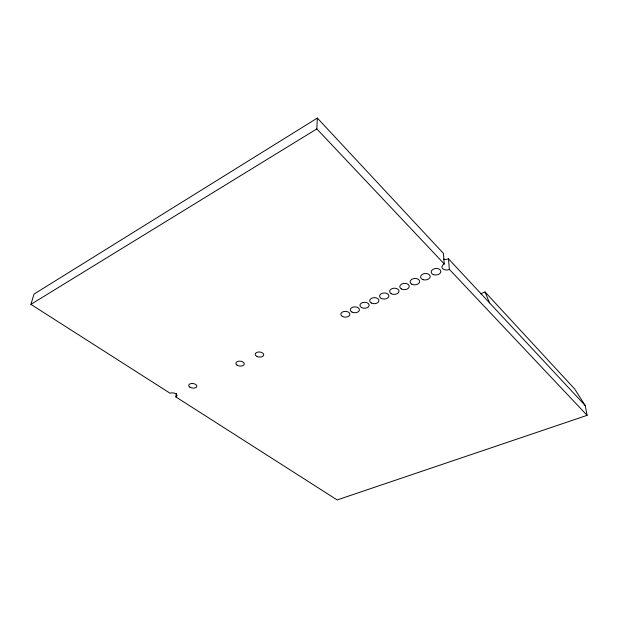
<?xml version="1.0" encoding="UTF-8"?>
<svg xmlns="http://www.w3.org/2000/svg" width="618" height="618" viewBox="0 0 618 618"><rect width="100%" height="100%" fill="white"/><g stroke="black" fill="none" stroke-linecap="round" stroke-linejoin="round"><path stroke-width="0.93" d="M587.1 415.35L449.363 269.371A4.913 3.306 -6.1 0 1 442.65 268.637A4.913 3.306 -6.1 0 1 444.288 263.986L316.825 128.907L317.343 118.061L34.036 294.091L30.9 304.365L170.112 393.264A4.032 2.202 8 0 1 175.782 393.774A4.032 2.202 8 0 1 175.844 396.926L337.158 499.939L587.1 415.35L585.231 405.57L574.609 388.9L485.014 291.935L480.619 293.874M175.844 396.926L176.4 393.38M30.9 304.365L316.825 128.907M317.343 118.061L443.415 253.372L444.288 263.986M443.624 259.127A4.859 3.322 -6.3 0 0 448.452 258.772L585.231 405.57M485.014 291.935L489.556 302.897M448.452 258.772L449.363 269.371M423.129 279.684A4.82 3.229 -4.5 0 0 430.19 276.401A4.82 3.229 -4.5 0 0 422.82 274.106A4.82 3.229 -4.5 0 0 423.129 279.684M411.665 284.133A4.782 3.183 -3.8 0 0 419.545 282.163A4.782 3.183 -3.8 0 0 413.434 278.672A4.782 3.183 -3.8 0 0 411.665 284.133M401.368 288.954A4.743 3.144 -3.1 0 0 409.17 287.015A4.743 3.144 -3.1 0 0 403.052 283.569A4.743 3.144 -3.1 0 0 401.368 288.954M391.217 293.704A4.705 3.105 -2.4 0 0 398.934 291.796A4.705 3.105 -2.4 0 0 392.809 288.39A4.705 3.105 -2.4 0 0 391.217 293.704M381.213 298.394A4.666 3.067 -1.7 0 0 388.838 296.509A4.666 3.067 -1.7 0 0 382.712 293.148A4.666 3.067 -1.7 0 0 381.213 298.394M371.341 303.013A4.635 3.02 -1.1 0 0 378.888 301.159A4.635 3.02 -1.1 0 0 372.762 297.845A4.635 3.02 -1.1 0 0 371.341 303.013M433.72 274.732A4.867 3.268 -5.3 0 0 440.881 271.402A4.867 3.268 -5.3 0 0 433.488 269.077A4.867 3.268 -5.3 0 0 433.72 274.732M361.6 307.571A4.596 2.982 -0.5 0 0 369.07 305.74A4.596 2.982 -0.5 0 0 362.944 302.472A4.596 2.982 -0.5 0 0 361.6 307.571M351.997 312.075A4.565 2.943 0.1 0 0 359.39 310.267A4.565 2.943 0.1 0 0 353.257 307.038A4.565 2.943 0.1 0 0 351.997 312.075M342.519 316.509A4.535 2.905 0.7 0 0 349.834 314.732A4.535 2.905 0.7 0 0 343.701 311.542A4.535 2.905 0.7 0 0 342.519 316.509M189.881 387.154A4.087 2.279 7.4 0 0 196.694 386.768A4.087 2.279 7.4 0 0 191.765 383.492A4.087 2.279 7.4 0 0 189.881 387.154M236.972 365.068A4.21 2.472 5.8 0 0 244.087 364.651A4.21 2.472 5.8 0 0 239.228 361.136A4.21 2.472 5.8 0 0 236.972 365.068M257.088 356.516A4.272 2.549 5 0 0 263.724 354.948A4.272 2.549 5 0 0 257.613 352.129A4.272 2.549 5 0 0 257.088 356.516"/></g></svg>
